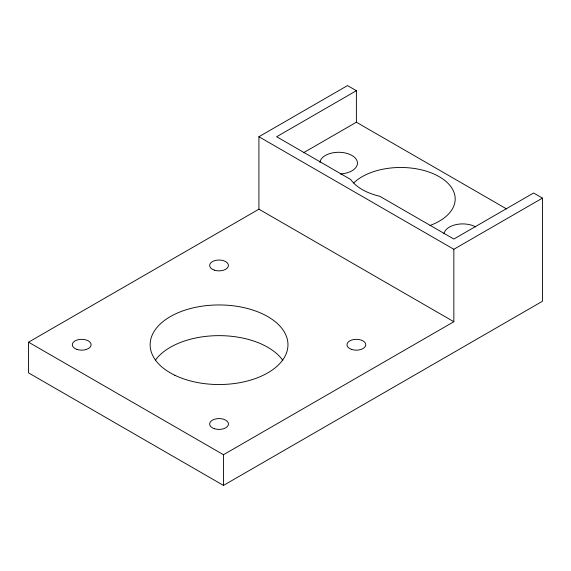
<?xml version="1.0" encoding="UTF-8"?>
<svg xmlns="http://www.w3.org/2000/svg" width="571" height="571" viewBox="0 0 571 571"><rect width="100%" height="100%" fill="white"/><g stroke="black" fill="none" stroke-linecap="round" stroke-linejoin="round"><path stroke-width="0.86" d="M356.383 90.703L276.642 136.74L350.623 179.458C357.439 188.801 368.866 193.612 379.829 196.317L453.845 239.049L533.592 193.012L542.45 198.123L542.45 301.26L223.475 485.414L28.55 372.877L28.55 342.179L258.92 209.179L258.92 136.74L347.525 85.586L356.383 90.703L356.383 122.215L506.627 208.957M303.479 152.764L356.383 122.215M258.92 136.74L453.845 249.277L542.45 198.123M28.55 342.179L223.475 454.723L453.845 321.723L453.845 249.277M258.92 209.179L453.845 321.723M223.475 454.723L223.475 485.414M155.419 360.144A68.92 39.792 0 0 1 219.264 335.641A68.92 39.792 0 0 1 282.838 360.38M353.699 182.991A54.509 31.469 0 0 1 438.549 176.311A54.509 31.469 0 0 1 429.942 225.502M443.981 233.832A18.793 10.849 0 0 1 456.093 224.596A18.793 10.849 0 0 1 475.743 226.937M319.91 162.435A18.793 10.849 0 0 1 338.931 152.286A18.793 10.849 0 0 1 357.446 162.742A18.793 10.849 0 0 1 340.295 173.948M174.847 375.268A68.92 39.792 0 0 0 286.942 351.572A68.92 39.792 0 0 0 195.353 307.376A68.92 39.792 0 0 0 174.847 375.268M214.346 270.147A9.4 5.425 0 0 0 228.443 265.451A9.4 5.425 0 0 0 214.346 260.747A9.4 5.425 0 0 0 214.346 270.147M214.346 428.7A9.4 5.425 0 0 0 228.443 424.003A9.4 5.425 0 0 0 214.346 419.3A9.4 5.425 0 0 0 214.346 428.7M77.014 349.438A9.4 5.425 0 0 0 91.11 344.741A9.4 5.425 0 0 0 77.014 340.038A9.4 5.425 0 0 0 77.014 349.438M351.686 349.438A9.4 5.425 0 0 0 365.783 344.741A9.4 5.425 0 0 0 351.686 340.038A9.4 5.425 0 0 0 351.686 349.438"/></g></svg>
